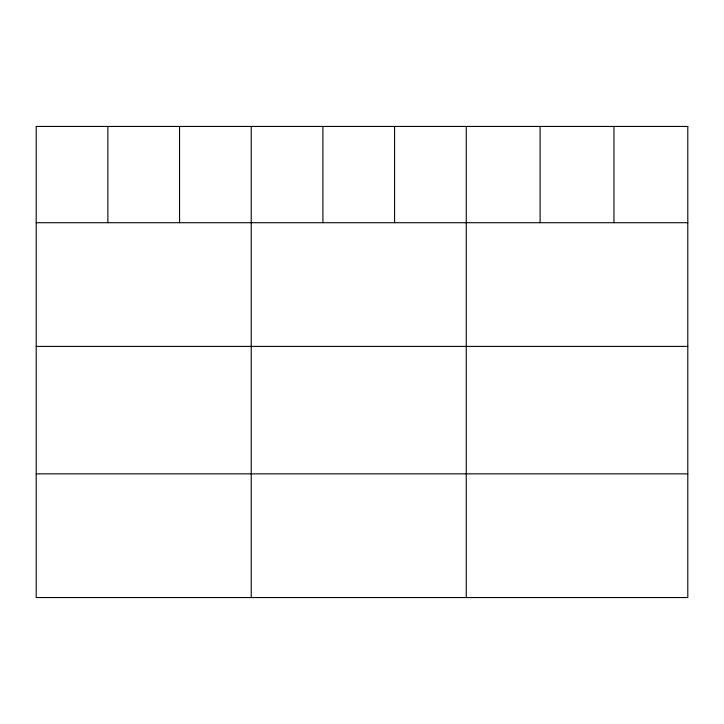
<?xml version="1.0" encoding="UTF-8"?>
<svg xmlns="http://www.w3.org/2000/svg" width="724" height="724" viewBox="0 0 724 724"><rect width="100%" height="100%" fill="white"/><g stroke="black" fill="none" stroke-linecap="round" stroke-linejoin="round"><path stroke-width="1.09" d="M36.2 222.711L687.8 222.711M36.2 346.407L687.8 346.407M36.2 473.849L687.8 473.849M613.952 126.456L613.952 222.711M540.104 126.456L540.104 222.711M466.256 126.456L466.256 597.544M394.58 126.456L394.58 222.711M322.904 126.456L322.904 222.711M251.228 126.456L251.228 597.544M179.552 126.456L179.552 222.711M107.876 126.456L107.876 222.711M687.8 126.456L36.2 126.456L36.2 597.544L687.8 597.544L687.8 126.456"/></g></svg>
